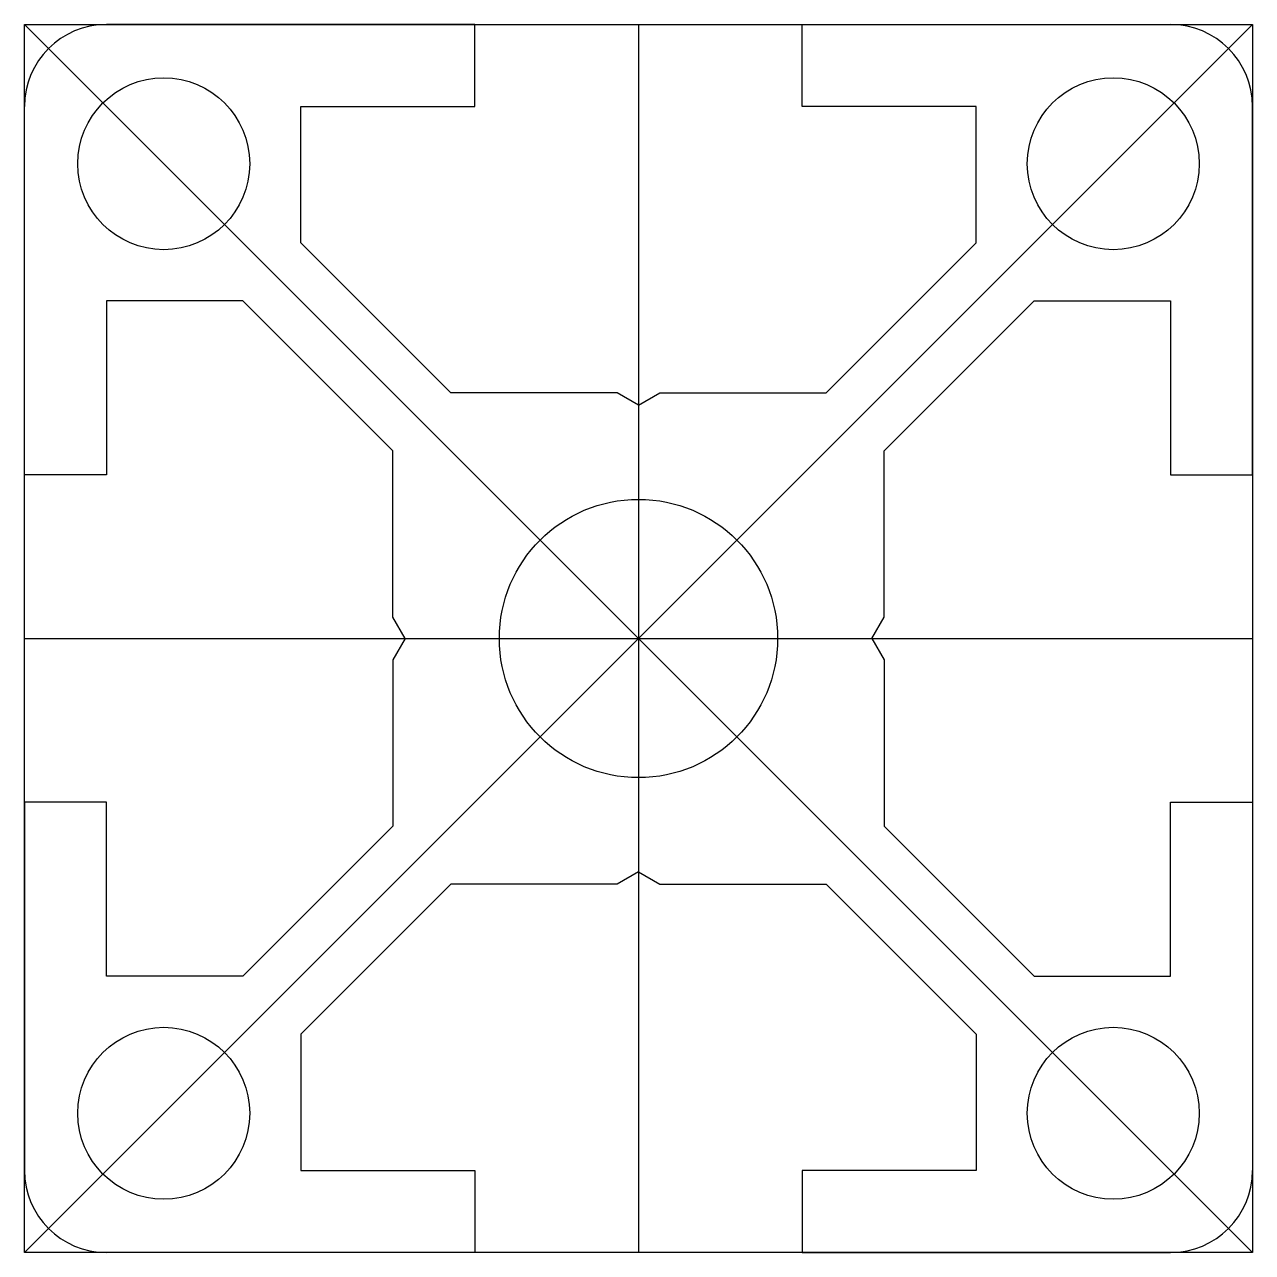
# Model space of a CAD drawing. Header units: millimetres. Extents: x -15 to 15, y -15 to 15.
import ezdxf

# ---------------------------------------------------------------- set-up
doc = ezdxf.new("R2010")
doc.units = ezdxf.units.MM
doc.layers.get('0').update_dxf_attribs({"linetype": 'CONTINUOUS'})

msp = doc.modelspace()

# ---------------------------------------------------------------- linework, layer by layer
for p, q in [((-15, 15), (15, -15)), ((15, 15), (-15, -15)), ((-4, 15), (-13, 15)), ((-4, 13), (-4, 15)), ((0, 15), (0, -15)), ((4, 13), (4, 15)), ((4, 15), (13, 15)), ((-15, 4), (-15, 13)), ((-8.25, 13), (-4, 13)), ((-8.25, 9.664), (-8.25, 13)), ((8.25, 13), (4, 13)), ((8.25, 9.664), (8.25, 13)), ((15, 4), (15, 13)), ((-4.586, 6), (-8.25, 9.664)), ((4.586, 6), (8.25, 9.664)), ((-13, 8.25), (-13, 4)), ((-9.664, 8.25), (-13, 8.25)), ((-6, 4.586), (-9.664, 8.25)), ((6, 4.586), (9.664, 8.25)), ((9.664, 8.25), (13, 8.25)), ((13, 8.25), (13, 4)), ((-0.52, 6), (-4.586, 6)), ((0, 5.7), (-0.52, 6)), ((0, 5.7), (0.52, 6)), ((0.52, 6), (4.586, 6)), ((-6, 0.52), (-6, 4.586)), ((6, 0.52), (6, 4.586)), ((-13, 4), (-15, 4)), ((13, 4), (15, 4)), ((-5.7, 0), (-6, 0.52)), ((5.7, 0), (6, 0.52)), ((-15, 0), (15, 0)), ((-5.7, 0), (-6, -0.52)), ((5.7, 0), (6, -0.52)), ((-6, -0.52), (-6, -4.586)), ((6, -0.52), (6, -4.586)), ((-15, -4), (-15, -13)), ((-13, -4), (-15, -4)), ((-13, -8.25), (-13, -4)), ((13, -8.25), (13, -4)), ((13, -4), (15, -4)), ((15, -4), (15, -13)), ((-6, -4.586), (-9.664, -8.25)), ((6, -4.586), (9.664, -8.25)), ((0, -5.7), (-0.52, -6)), ((0, -5.7), (0.52, -6)), ((-4.586, -6), (-8.25, -9.664)), ((-0.52, -6), (-4.586, -6)), ((0.52, -6), (4.586, -6)), ((4.586, -6), (8.25, -9.664)), ((-9.664, -8.25), (-13, -8.25)), ((9.664, -8.25), (13, -8.25)), ((-8.25, -9.664), (-8.25, -13)), ((8.25, -9.664), (8.25, -13)), ((-8.25, -13), (-4, -13)), ((-4, -13), (-4, -15)), ((4, -13), (4, -15)), ((8.25, -13), (4, -13)), ((-4, -15), (-13, -15)), ((4, -15), (13, -15))]:
    msp.add_line(p, q)
msp.add_lwpolyline([(-15, 15), (15, 15), (15, -15), (-15, -15)], close=True)
for centre, radius in [((-11.6, 11.6), 2.1), ((11.6, 11.6), 2.1), ((0, 0), 3.4), ((-11.6, -11.6), 2.1), ((11.6, -11.6), 2.1)]:
    msp.add_circle(centre, radius)
for centre, start, end in [((-13, 13), 90, 180), ((13, 13), 0, 90), ((-13, -13), 180, 270), ((13, -13), -90, 0)]:
    msp.add_arc(centre, 2, start, end)

doc.saveas('drawing.dxf')
